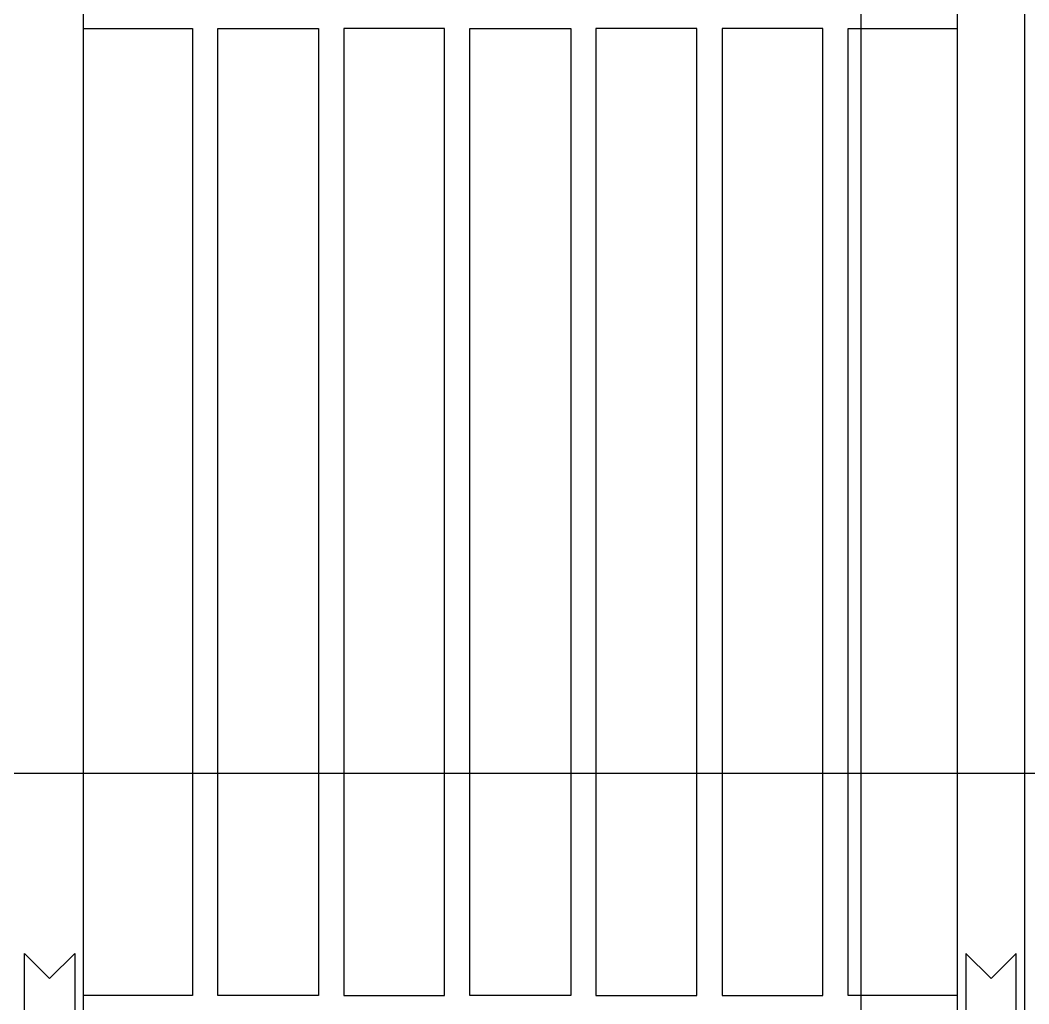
# Model space of a CAD drawing. Header units: metres. Extents: x 289 to 5205, y 117 to 7144.
# Drawn here: x 1171 to 1771, y 3678 to 4263 of the extents above; entities that cross this region are included whole.
import ezdxf

# ---------------------------------------------------------------- set-up
doc = ezdxf.new("R2010")
doc.units = ezdxf.units.M
for name, color, linetype in [('3', 3, 'Continuous'), ('4', 4, 'Continuous'), ('7', 7, 'Continuous'), ('DIM', 3, 'Continuous')]:
    doc.layers.add(name, color=color, linetype=linetype)

msp = doc.modelspace()

# ---------------------------------------------------------------- linework, layer by layer
at = {"layer": '3'}
for p, q in [((2632.75, 3814.74), (476.25, 3814.74)), ((1733.85, 3707.73), (1733.86, 3707.73))]:
    msp.add_line(p, q, dxfattribs=at)
for points in [[(1208.85, 4257.73), (1273.85, 4257.73), (1273.85, 3682.73), (1208.85, 3682.73)], [(1728.85, 3682.73), (1663.85, 3682.73), (1663.85, 4257.73), (1728.85, 4257.73)], [(1203.85, 3707.73), (1203.85, 3557.73), (1353.85, 3557.73), (1338.85, 3542.73), (1353.85, 3527.73), (1173.85, 3527.73), (1173.85, 3707.73), (1188.85, 3692.73), (1203.85, 3707.73)], [(1733.85, 3707.73), (1733.85, 3557.73), (1583.85, 3557.73), (1598.85, 3542.73), (1583.85, 3527.73), (1763.85, 3527.73), (1763.85, 3707.73), (1748.85, 3692.73), (1733.86, 3707.73)]]:
    msp.add_lwpolyline(points, dxfattribs=at)
for points in [[(1348.85, 4257.73), (1348.85, 3682.73), (1288.85, 3682.73), (1288.85, 4257.73)], [(1423.85, 3682.73), (1423.85, 4257.73), (1363.85, 4257.73), (1363.85, 3682.73)], [(1498.85, 4257.73), (1498.85, 3682.73), (1438.85, 3682.73), (1438.85, 4257.73)], [(1573.85, 3682.73), (1573.85, 4257.73), (1513.85, 4257.73), (1513.85, 3682.73)], [(1648.85, 3682.73), (1648.85, 4257.73), (1588.85, 4257.73), (1588.85, 3682.73)]]:
    msp.add_lwpolyline(points, close=True, dxfattribs=at)
at = {"layer": '4'}
msp.add_lwpolyline([(1768.85, 3522.73), (568.85, 3522.73), (568.85, 5242.73), (1768.85, 5242.73)], close=True, dxfattribs=at)
at = {"layer": '7'}
msp.add_lwpolyline([(1728.85, 5202.73), (1208.85, 5202.73), (1208.85, 3562.73), (1728.85, 3562.73)], close=True, dxfattribs=at)
at = {"layer": 'DIM'}
msp.add_line((1671.65, 3373.88), (1671.65, 6191.24), dxfattribs=at)

doc.saveas('drawing.dxf')
